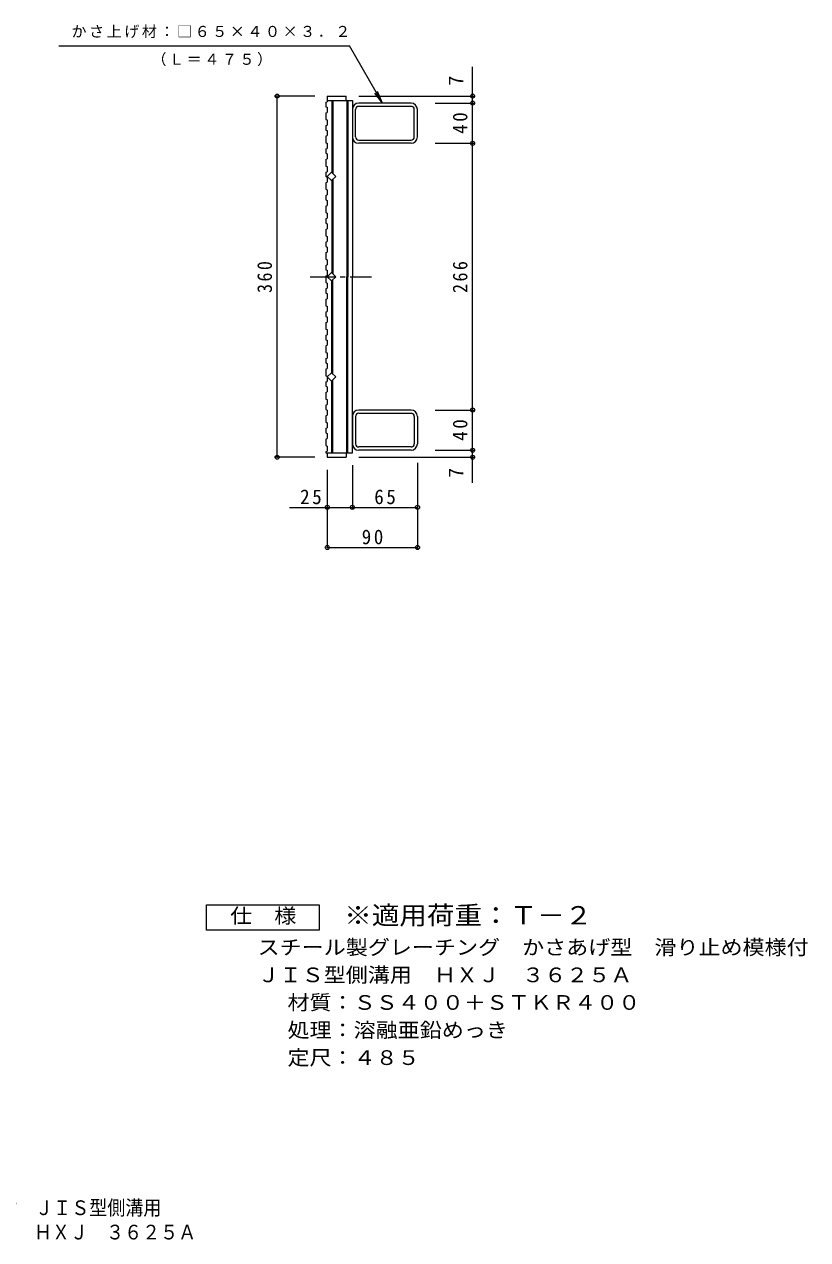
# Model space of a CAD drawing. Units: millimetres, scale not verified. Extents: x -515 to 809, y -686 to 604.
# Drawn here: x 27 to 809, y -686 to 526 of the extents above; entities that cross this region are included whole.
import ezdxf
from ezdxf.enums import TextEntityAlignment as Align

# ---------------------------------------------------------------- set-up
doc = ezdxf.new("R2010")
doc.units = ezdxf.units.MM
doc.header["$LTSCALE"] = 5
doc.header["$PDMODE"] = 32
doc.header["$PDSIZE"] = 4
doc.linetypes.add('CHAIN1', pattern=[8, 5, -1, 1, -1])
for name, color, linetype, lineweight in [('B-1', 2, 'Continuous', 9), ('B-2', 3, 'Continuous', 9), ('B-4', 7, 'Continuous', 9), ('F-4_F-4ﾚｲﾔ', 2, 'Continuous', 9)]:
    doc.layers.add(name, color=color, linetype=linetype, lineweight=lineweight)
doc.layers.add('F-5_F-5ﾚｲﾔ', color=2, linetype='Continuous')
doc.styles.add('ＭＳ ゴシック', font='')
doc.styles.get('ＭＳ ゴシック').set_extended_font_data('MS Gothic')

msp = doc.modelspace()

# ---------------------------------------------------------------- linework, layer by layer
at = {"layer": 'B-1'}
for p, q in [((354.536, 441.182), (354.536, 413.982)), ((357.736, 413.982), (357.736, 441.182)), ((413.136, 447.582), (360.936, 447.582)), ((413.136, 444.382), (360.936, 444.382)), ((416.336, 413.982), (416.336, 441.182)), ((419.536, 413.982), (419.536, 441.182)), ((360.936, 410.782), (413.136, 410.782)), ((413.136, 407.582), (360.936, 407.582)), ((354.536, 135.182), (354.536, 107.982)), ((357.736, 135.182), (357.736, 107.982)), ((413.136, 141.582), (360.936, 141.582)), ((360.936, 138.382), (413.136, 138.382)), ((416.336, 135.182), (416.336, 107.982)), ((419.536, 135.182), (419.536, 107.982)), ((413.136, 104.782), (360.936, 104.782)), ((413.136, 101.582), (360.936, 101.582))]:
    msp.add_line(p, q, dxfattribs=at)
for centre, radius, start, end in [((360.936, 441.182), 6.4, 90, 180), ((360.936, 441.182), 3.2, 90, 180), ((413.136, 441.182), 6.4, 0, 90), ((413.136, 441.182), 3.2, 0, 90), ((360.936, 413.982), 6.4, 180, 270), ((360.936, 413.982), 3.2, 180, 270), ((413.136, 413.982), 6.4, 270, 0), ((413.136, 413.982), 3.2, 270, 0), ((360.936, 135.182), 6.4, 90, 180), ((360.936, 135.182), 3.2, 90, 180), ((413.136, 135.182), 6.4, 0, 90), ((413.136, 135.182), 3.2, 0, 90), ((360.936, 107.982), 6.4, 180, 270), ((360.936, 107.982), 3.2, 180, 270), ((413.136, 107.982), 3.2, 270, 0), ((413.136, 107.982), 6.4, 270, 0)]:
    msp.add_arc(centre, radius, start, end, dxfattribs=at)
at = {"layer": 'B-2'}
for p, q in [((328.036, 448.427), (329.536, 448.939)), ((329.536, 454.582), (329.536, 448.939)), ((329.536, 454.582), (348.536, 454.582)), ((329.536, 450.082), (354.536, 450.082)), ((334.036, 450.082), (334.036, 378.567)), ((335.036, 450.082), (335.036, 377.567)), ((348.536, 450.082), (348.536, 454.582)), ((349.036, 450.082), (349.036, 274.582)), ((350.036, 450.082), (350.036, 274.582)), ((354.536, 450.082), (354.536, 274.582)), ((328.036, 437.884), (329.536, 438.395)), ((328.036, 425.201), (329.536, 425.712)), ((329.536, 430.826), (329.536, 425.712)), ((328.036, 414.658), (329.536, 415.169)), ((328.036, 401.975), (329.536, 402.486)), ((329.536, 407.599), (329.536, 402.486)), ((328.036, 391.431), (329.536, 391.943)), ((328.036, 378.748), (329.536, 379.26)), ((329.536, 384.373), (329.536, 379.26)), ((328.036, 368.205), (329.536, 368.716)), ((329.536, 373.83), (329.536, 368.716)), ((334.036, 370.597), (334.036, 278.567)), ((335.036, 371.597), (335.036, 277.567)), ((328.036, 355.522), (329.536, 356.033)), ((329.536, 361.146), (329.536, 356.033)), ((328.036, 344.979), (329.536, 345.49)), ((329.536, 350.603), (329.536, 345.49)), ((328.036, 332.295), (329.536, 332.807)), ((329.536, 337.92), (329.536, 332.807)), ((329.536, 327.377), (329.536, 322.264)), ((328.036, 321.752), (329.536, 322.264)), ((328.036, 309.069), (329.536, 309.58)), ((329.536, 314.694), (329.536, 309.58)), ((329.536, 304.15), (329.536, 299.037)), ((328.036, 298.526), (329.536, 299.037)), ((329.536, 291.467), (329.536, 286.354)), ((328.036, 285.843), (329.536, 286.354)), ((329.536, 280.924), (329.536, 275.811)), ((328.036, 275.299), (329.536, 275.811)), ((329.536, 268.241), (329.536, 263.128)), ((338.022, 274.582), (333.779, 270.339)), ((334.036, 178.568), (334.036, 270.597)), ((335.036, 177.568), (335.036, 271.597)), ((349.036, 99.082), (349.036, 274.582)), ((350.036, 99.082), (350.036, 274.582)), ((354.536, 99.082), (354.536, 274.582)), ((328.036, 262.616), (329.536, 263.128)), ((329.536, 257.697), (329.536, 252.584)), ((328.036, 252.073), (329.536, 252.584)), ((329.536, 245.014), (329.536, 239.901)), ((328.036, 239.39), (329.536, 239.901)), ((329.536, 234.471), (329.536, 229.358)), ((328.036, 228.846), (329.536, 229.358)), ((329.536, 221.788), (329.536, 216.675)), ((328.036, 216.163), (329.536, 216.675)), ((328.036, 205.62), (329.536, 206.131)), ((329.536, 211.245), (329.536, 206.131)), ((329.536, 198.561), (329.536, 193.448)), ((328.036, 192.937), (329.536, 193.448)), ((328.036, 182.394), (329.536, 182.905)), ((329.536, 188.018), (329.536, 182.905)), ((328.036, 169.71), (329.536, 170.222)), ((329.536, 175.335), (329.536, 170.222)), ((334.036, 99.082), (334.036, 170.597)), ((335.036, 99.082), (335.036, 171.597)), ((328.036, 159.167), (329.536, 159.679)), ((329.536, 164.792), (329.536, 159.679)), ((328.036, 146.484), (329.536, 146.995)), ((329.536, 152.109), (329.536, 146.995)), ((328.036, 135.941), (329.536, 136.452)), ((329.536, 141.565), (329.536, 136.452)), ((328.036, 123.258), (329.536, 123.769)), ((329.536, 128.882), (329.536, 123.769)), ((328.036, 112.714), (329.536, 113.226)), ((329.536, 118.339), (329.536, 113.226)), ((328.036, 100.031), (329.536, 100.542)), ((328.036, 100.031), (328.036, 99.082)), ((328.036, 99.082), (354.536, 99.082)), ((329.536, 105.656), (329.536, 100.542)), ((348.536, 99.082), (348.536, 94.582))]:
    msp.add_line(p, q, dxfattribs=at)
at = {"layer": 'B-2', "linetype": 'CHAIN1'}
msp.add_line((312.313, 274.582), (373.668, 274.582), dxfattribs=at)
at = {"layer": 'B-2'}
for points in [[(328.036, 448.427), (328.036, 444.02), (329.536, 443.509), (329.536, 438.395)], [(328.036, 437.884), (328.036, 431.337), (329.536, 430.826)], [(328.036, 425.201), (328.036, 420.794), (329.536, 420.282), (329.536, 415.169)], [(328.036, 414.658), (328.036, 408.11), (329.536, 407.599)], [(328.036, 401.975), (328.036, 397.567), (329.536, 397.056), (329.536, 391.943)], [(328.036, 391.431), (328.036, 384.884), (329.536, 384.373)], [(328.036, 378.748), (328.036, 374.341), (329.536, 373.83)], [(328.036, 368.205), (328.036, 361.658), (329.536, 361.146)], [(328.036, 355.522), (328.036, 351.115), (329.536, 350.603)], [(328.036, 344.979), (328.036, 338.431), (329.536, 337.92)], [(328.036, 332.295), (328.036, 327.888), (329.536, 327.377)], [(328.036, 321.752), (328.036, 315.205), (329.536, 314.694)], [(328.036, 309.069), (328.036, 304.662), (329.536, 304.15)], [(328.036, 298.526), (328.036, 291.978), (329.536, 291.467)], [(328.036, 285.843), (328.036, 281.435), (329.536, 280.924)], [(333.779, 270.339), (329.536, 274.582), (333.779, 278.825), (338.022, 274.582)], [(328.036, 275.299), (328.036, 268.752), (329.536, 268.241)], [(328.036, 262.616), (328.036, 258.209), (329.536, 257.697)], [(328.036, 252.073), (328.036, 245.526), (329.536, 245.014)], [(328.036, 239.39), (328.036, 234.982), (329.536, 234.471)], [(328.036, 228.846), (328.036, 222.299), (329.536, 221.788)], [(328.036, 216.163), (328.036, 211.756), (329.536, 211.245)], [(328.036, 205.62), (328.036, 199.073), (329.536, 198.561)], [(328.036, 192.937), (328.036, 188.529), (329.536, 188.018)], [(328.036, 182.394), (328.036, 175.846), (329.536, 175.335)], [(328.036, 169.71), (328.036, 165.303), (329.536, 164.792)], [(328.036, 159.167), (328.036, 152.62), (329.536, 152.109)], [(328.036, 146.484), (328.036, 142.077), (329.536, 141.565)], [(328.036, 135.941), (328.036, 129.393), (329.536, 128.882)], [(328.036, 123.258), (328.036, 118.85), (329.536, 118.339)], [(328.036, 112.714), (328.036, 106.167), (329.536, 105.656)], [(329.536, 99.082), (329.536, 94.582), (348.536, 94.582)]]:
    msp.add_lwpolyline(points, dxfattribs=at)
for points in [[(338.022, 374.582), (333.779, 370.339), (329.536, 374.582), (333.779, 378.825)], [(338.022, 174.582), (333.779, 178.825), (329.536, 174.582), (333.779, 170.34)]]:
    msp.add_lwpolyline(points, close=True, dxfattribs=at)
at = {"layer": 'B-4'}
for p, q in [((61.74, 504.582), (351.627, 504.582)), ((384.536, 447.582), (351.627, 504.582)), ((474.536, 68.882), (474.536, 483.796)), ((317.036, 454.582), (278.036, 454.582)), ((279.536, 94.582), (279.536, 454.582)), ((361.036, 454.582), (476.036, 454.582)), ((384.536, 447.582), (376.927, 457.499)), ((384.536, 447.582), (379.753, 459.131)), ((437.036, 447.582), (476.036, 447.582)), ((437.036, 407.582), (476.036, 407.582)), ((437.036, 141.582), (476.036, 141.582)), ((437.036, 101.582), (476.036, 101.582)), ((317.036, 94.582), (278.036, 94.582)), ((354.536, 86.582), (354.536, 43.082)), ((361.036, 94.582), (476.036, 94.582)), ((419.536, 89.082), (419.536, 3.082)), ((329.536, 82.082), (329.536, 4.582)), ((291.908, 44.582), (419.536, 44.582)), ((329.536, 4.582), (419.536, 4.582))]:
    msp.add_line(p, q, dxfattribs=at)
for p in [(279.536, 454.582), (474.536, 454.582), (474.536, 447.582), (474.536, 407.582), (474.536, 141.582), (474.536, 101.582), (279.536, 94.582), (474.536, 94.582), (329.536, 44.582), (354.536, 44.582), (419.536, 44.582), (329.536, 4.582), (419.536, 4.582)]:
    msp.add_point(p, dxfattribs=at)
at = {"layer": 'F-4_F-4ﾚｲﾔ'}
msp.add_lwpolyline([(208.941, -376.769), (208.941, -351.769), (321.441, -351.769), (321.441, -376.769)], close=True, dxfattribs=at)

# ---------------------------------------------------------------- texts
at = {"layer": 'B-4', "color": 2, "style": 'ＭＳ ゴシック'}
for p in [(469.536, 465.013), (469.536, 74.008)]:
    msp.add_text('7', height=14.66, rotation=90, dxfattribs=at).set_placement(p, align=Align.BOTTOM_LEFT)
at = {"layer": 'B-4', "char_height": 11, "attachment_point": 7, "style": 'ＭＳ ゴシック'}
for s, insert in [('\\T1.17;かさ上げ材：□６５×４０×３．２', (74.325, 512.386)), ('\\T1.17;（Ｌ＝４７５）', (154.17, 484.384))]:
    msp.add_mtext(s, dxfattribs=dict(at, insert=insert))
at = {"layer": 'B-4', "color": 2, "char_height": 14.66, "attachment_point": 7, "rotation": 90, "style": 'ＭＳ ゴシック'}
for s, insert in [('\\T1.27;\\W0.95;40', (469.536, 416.957)), ('\\T1.27;\\W0.9;360', (274.536, 258.332)), ('\\T1.27;\\W0.9;266', (469.536, 258.332)), ('\\T1.27;\\W0.95;40', (469.536, 110.957))]:
    msp.add_mtext(s, dxfattribs=dict(at, insert=insert))
at = {"layer": 'B-4', "color": 2, "char_height": 14.66, "attachment_point": 7, "style": 'ＭＳ ゴシック'}
for s, insert in [('\\T1.27;\\W0.95;25', (302.453, 47.582)), ('\\T1.27;\\W0.95;65', (376.411, 47.582)), ('\\T1.27;\\W0.95;90', (363.911, 7.582))]:
    msp.add_mtext(s, dxfattribs=dict(at, insert=insert))
at = {"layer": 'F-4_F-4ﾚｲﾔ', "style": 'ＭＳ ゴシック', "width": 1.1}
for s, p in [('仕\u3000様', (232.692, -374.269)), ('スチール製グレーチング\u3000かさあげ型\u3000滑り止め模様付', (259.986, -405.729)), ('ＪＩＳ型側溝用\u3000ＨＸＪ\u3000３６２５Ａ', (259.986, -433.23)), ('材質：ＳＳ４００＋ＳＴＫＲ４００', (289.842, -460.728)), ('処理：溶融亜鉛めっき', (289.842, -488.229)), ('定尺：４８５', (289.842, -515.729))]:
    msp.add_text(s, height=14.66, dxfattribs=at).set_placement(p, align=Align.BOTTOM_LEFT)
at = {"layer": 'F-5_F-5ﾚｲﾔ', "color": 3, "style": 'ＭＳ ゴシック', "width": 1.1}
msp.add_text('※適用荷重：Ｔ－２', height=18.33, dxfattribs=at).set_placement((346.441, -376.769), align=Align.BOTTOM_LEFT)
at = {"layer": 'F-5_F-5ﾚｲﾔ', "style": 'ＭＳ ゴシック', "width": 0.9}
for s, p in [('スチール製グレーチング\u3000かさあげ型\u3000滑り止め模様付\u3000ＪＩＳ型側溝用', (-429.828, -665.373)), ('ＨＸＪ\u3000３６２５Ａ', (36.832, -689.67))]:
    msp.add_text(s, height=14.66, dxfattribs=at).set_placement(p, align=Align.BOTTOM_LEFT)

doc.saveas('drawing.dxf')
